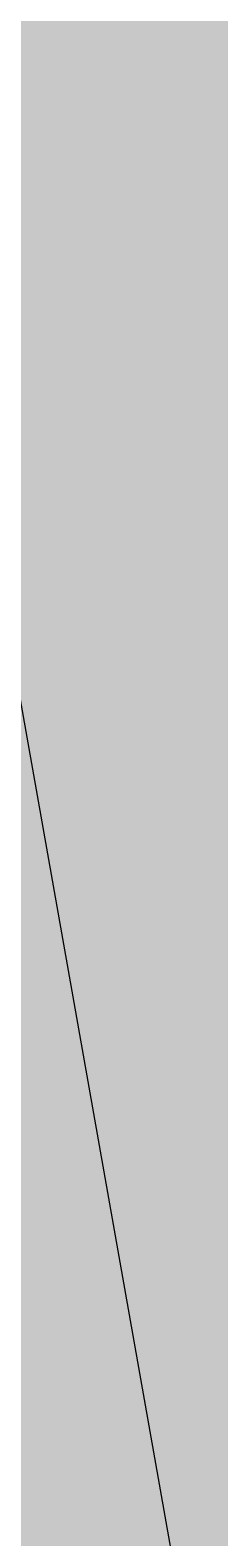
# Model space of a CAD drawing. Header units: millimetres. Extents: x -85420 to 1195317, y -69347 to 470418.
# Drawn here: x 702763.31 to 702764.85, y 53424.62 to 53436.89 of the extents above; entities that cross this region are included whole.
import ezdxf
from ezdxf import colors
from ezdxf.entities.mleader import LeaderData, LeaderLine
from ezdxf.enums import TextEntityAlignment as Align
from ezdxf.math import Vec2, Vec3

# ---------------------------------------------------------------- set-up
doc = ezdxf.new("R2018")
doc.units = ezdxf.units.MM
doc.linetypes.add('ГОСТ 2.303 4', pattern=[7, 5, -2, 0])
for name, color, linetype, lineweight in [('АР_Маркер экспликации', 239, 'Continuous', 13), ('АР_Номер помещения', 250, 'Continuous', 9), ('АР_Размеры', 175, 'Continuous', 9), ('АР_Сущ Несущая стена', 250, 'Continuous', 50)]:
    doc.layers.add(name, color=color, linetype=linetype, lineweight=lineweight)
doc.layers.add('АР_Названия помещений', color=124, linetype='Continuous', lineweight=5, plot=False)
doc.layers.add('АР_Помещения_площадь', color=19, linetype='Continuous', lineweight=9, plot=False)
doc.layers.add('ПБ_граница', color=7, linetype='ГОСТ 2.303 4', lineweight=40, true_color=0xdb0000)
doc.styles.add('ISOCPEUR', font='', dxfattribs={"height": 250})
doc.styles.get("Standard").update_dxf_attribs({"font": 'GOST.TTF'})
doc.styles.add('ГОСТ 2.304', font='CS_Gost2304.shx', dxfattribs={"oblique": 10})
doc.styles.get('ISOCPEUR').set_extended_font_data('ISOCPEUR', italic=True)

# ---------------------------------------------------------------- blocks, each defined once
blk = doc.blocks.new('_DotSmall')
at = {"color": 0, "linetype": 'ByBlock', "const_width": 0.5}
blk.add_lwpolyline([(-0.0625, 0, 1), (0.0625, 0, 1)], format="xyb", close=True, dxfattribs=at)
blk = doc.blocks.new('*U526')
at = {"color": 7, "style": 'ISOCPEUR', "width": 0.7, "flags": 1}
blk.add_attdef('КАТЕГОРИЯ', (-499.166, -2092.186), '', height=250, dxfattribs=at)
at = {"layer": 'АР_Номер помещения', "color": 7, "style": 'ISOCPEUR', "width": 0.7}
blk.add_attdef('НОМЕР_ПОМЕЩЕНИЯ', text='', height=300, dxfattribs=at).set_placement((-13874.5, 6637.552), align=Align.MIDDLE_CENTER)
at = {"layer": 'АР_Помещения_площадь', "color": 7, "lineweight": 30, "width": 0.7, "flags": 104}
blk.add_attdef('ИМЯ_ПОМЕЩЕНИЯ', text='', height=100, dxfattribs=at).set_placement((157.628, 1217.141), align=Align.MIDDLE_CENTER)
at = {"layer": 'АР_Помещения_площадь', "color": 7, "style": 'ISOCPEUR', "width": 0.7}
blk.add_attdef('ПЛОЩАДЬ_ПОМЕЩЕНИЯ', text='', height=200, dxfattribs=at).set_placement((-12654.582, 407.672), align=Align.MIDDLE_RIGHT)
blk = doc.blocks.new('*U524')
at = {"color": 7, "style": 'ISOCPEUR', "width": 0.7, "flags": 1}
blk.add_attdef('КАТЕГОРИЯ', (-499.166, -2092.186), '', height=250, dxfattribs=at)
at = {"layer": 'АР_Номер помещения', "color": 7, "style": 'ISOCPEUR', "width": 0.7}
blk.add_attdef('НОМЕР_ПОМЕЩЕНИЯ', text='', height=300, dxfattribs=at).set_placement((-17424.901, 1870.773), align=Align.MIDDLE_CENTER)
at = {"layer": 'АР_Помещения_площадь', "color": 7, "lineweight": 30, "width": 0.7, "flags": 104}
blk.add_attdef('ИМЯ_ПОМЕЩЕНИЯ', text='', height=100, dxfattribs=at).set_placement((157.628, 1217.141), align=Align.MIDDLE_CENTER)
at = {"layer": 'АР_Помещения_площадь', "color": 7, "style": 'ISOCPEUR', "width": 0.7}
blk.add_attdef('ПЛОЩАДЬ_ПОМЕЩЕНИЯ', text='', height=200, dxfattribs=at).set_placement((-12452.811, 399.356), align=Align.MIDDLE_RIGHT)

msp = doc.modelspace()

# ---------------------------------------------------------------- linework, layer by layer
at = {"layer": 'АР_Размеры', "color": 5, "lineweight": 9, "ltscale": 100, "transparency": 33554687}
msp.add_lwpolyline([(702703.532, 53409.993), (702763.657, 53420.649), (702764.821, 53422.465), (702762.459, 53435.791), (702761.696, 53435.903), (702760.569, 53432.484), (702760.838, 53431.665), (702762.131, 53430.656), (702763.088, 53425.253), (702762.771, 53424.95), (702760.37, 53424.524), (702760.194, 53424.121), (702760.321, 53423.401), (702760.604, 53423.203), (702763.005, 53423.629), (702763.429, 53423.333), (702763.62, 53422.252), (702763.303, 53421.948), (702703.418, 53411.334)], dxfattribs=at)
msp.add_lwpolyline([(702703.532, 53409.993), (702763.657, 53420.649), (702764.821, 53422.465), (702762.459, 53435.791), (702761.696, 53435.903), (702760.569, 53432.484), (702760.838, 53431.665), (702762.131, 53430.656), (702763.088, 53425.253), (702762.771, 53424.95), (702760.37, 53424.524), (702760.194, 53424.121), (702760.321, 53423.401), (702760.604, 53423.203), (702763.005, 53423.629), (702763.429, 53423.333), (702763.62, 53422.252), (702763.303, 53421.948), (702703.418, 53411.334)], dxfattribs=at)
msp.add_lwpolyline([(702703.532, 53409.993), (702763.657, 53420.649), (702764.821, 53422.465), (702762.459, 53435.791), (702761.696, 53435.903), (702760.569, 53432.484), (702760.838, 53431.665), (702762.131, 53430.656), (702763.088, 53425.253), (702762.771, 53424.95), (702760.37, 53424.524), (702760.194, 53424.121), (702760.321, 53423.401), (702760.604, 53423.203), (702763.005, 53423.629), (702763.429, 53423.333), (702763.62, 53422.252), (702763.303, 53421.948), (702703.418, 53411.334)], dxfattribs=at)
msp.add_lwpolyline([(702703.532, 53409.993), (702763.657, 53420.649), (702764.821, 53422.465), (702762.459, 53435.791), (702761.696, 53435.903), (702760.569, 53432.484), (702760.838, 53431.665), (702762.131, 53430.656), (702763.088, 53425.253), (702762.771, 53424.95), (702760.37, 53424.524), (702760.194, 53424.121), (702760.321, 53423.401), (702760.604, 53423.203), (702763.005, 53423.629), (702763.429, 53423.333), (702763.62, 53422.252), (702763.303, 53421.948), (702703.418, 53411.334)], dxfattribs=at)
msp.add_lwpolyline([(702703.532, 53409.993), (702763.657, 53420.649), (702764.821, 53422.465), (702762.459, 53435.791), (702761.696, 53435.903), (702760.569, 53432.484), (702760.838, 53431.665), (702762.131, 53430.656), (702763.088, 53425.253), (702762.771, 53424.95), (702760.37, 53424.524), (702760.194, 53424.121), (702760.321, 53423.401), (702760.604, 53423.203), (702763.005, 53423.629), (702763.429, 53423.333), (702763.62, 53422.252), (702763.303, 53421.948), (702703.418, 53411.334)], dxfattribs=at)
msp.add_lwpolyline([(702703.532, 53409.993), (702763.657, 53420.649), (702764.821, 53422.465), (702762.459, 53435.791), (702761.696, 53435.903), (702760.569, 53432.484), (702760.838, 53431.665), (702762.131, 53430.656), (702763.088, 53425.253), (702762.771, 53424.95), (702760.37, 53424.524), (702760.194, 53424.121), (702760.321, 53423.401), (702760.604, 53423.203), (702763.005, 53423.629), (702763.429, 53423.333), (702763.62, 53422.252), (702763.303, 53421.948), (702703.418, 53411.334)], dxfattribs=at)
msp.add_lwpolyline([(702703.532, 53409.993), (702763.657, 53420.649), (702764.821, 53422.465), (702762.459, 53435.791), (702761.696, 53435.903), (702760.569, 53432.484), (702760.838, 53431.665), (702762.131, 53430.656), (702763.088, 53425.253), (702762.771, 53424.95), (702760.37, 53424.524), (702760.194, 53424.121), (702760.321, 53423.401), (702760.604, 53423.203), (702763.005, 53423.629), (702763.429, 53423.333), (702763.62, 53422.252), (702763.303, 53421.948), (702703.418, 53411.334)], dxfattribs=at)
msp.add_lwpolyline([(702703.532, 53409.993), (702763.657, 53420.649), (702764.821, 53422.465), (702762.459, 53435.791), (702761.696, 53435.903), (702760.569, 53432.484), (702760.838, 53431.665), (702762.131, 53430.656), (702763.088, 53425.253), (702762.771, 53424.95), (702760.37, 53424.524), (702760.194, 53424.121), (702760.321, 53423.401), (702760.604, 53423.203), (702763.005, 53423.629), (702763.429, 53423.333), (702763.62, 53422.252), (702763.303, 53421.948), (702703.418, 53411.334)], dxfattribs=at)
msp.add_lwpolyline([(702703.532, 53409.993), (702763.657, 53420.649), (702764.821, 53422.465), (702762.459, 53435.791), (702761.696, 53435.903), (702760.569, 53432.484), (702760.838, 53431.665), (702762.131, 53430.656), (702763.088, 53425.253), (702762.771, 53424.95), (702760.37, 53424.524), (702760.194, 53424.121), (702760.321, 53423.401), (702760.604, 53423.203), (702763.005, 53423.629), (702763.429, 53423.333), (702763.62, 53422.252), (702763.303, 53421.948), (702703.418, 53411.334)], dxfattribs=at)
msp.add_lwpolyline([(702703.532, 53409.993), (702763.657, 53420.649), (702764.821, 53422.465), (702762.459, 53435.791), (702761.696, 53435.903), (702760.569, 53432.484), (702760.838, 53431.665), (702762.131, 53430.656), (702763.088, 53425.253), (702762.771, 53424.95), (702760.37, 53424.524), (702760.194, 53424.121), (702760.321, 53423.401), (702760.604, 53423.203), (702763.005, 53423.629), (702763.429, 53423.333), (702763.62, 53422.252), (702763.303, 53421.948), (702703.418, 53411.334)], dxfattribs=at)
msp.add_lwpolyline([(702703.532, 53409.993), (702763.657, 53420.649), (702764.821, 53422.465), (702762.459, 53435.791), (702761.696, 53435.903), (702760.569, 53432.484), (702760.838, 53431.665), (702762.131, 53430.656), (702763.088, 53425.253), (702762.771, 53424.95), (702760.37, 53424.524), (702760.194, 53424.121), (702760.321, 53423.401), (702760.604, 53423.203), (702763.005, 53423.629), (702763.429, 53423.333), (702763.62, 53422.252), (702763.303, 53421.948), (702703.418, 53411.334)], dxfattribs=at)
msp.add_lwpolyline([(702703.532, 53409.993), (702763.657, 53420.649), (702764.821, 53422.465), (702762.459, 53435.791), (702761.696, 53435.903), (702760.569, 53432.484), (702760.838, 53431.665), (702762.131, 53430.656), (702763.088, 53425.253), (702762.771, 53424.95), (702760.37, 53424.524), (702760.194, 53424.121), (702760.321, 53423.401), (702760.604, 53423.203), (702763.005, 53423.629), (702763.429, 53423.333), (702763.62, 53422.252), (702763.303, 53421.948), (702703.418, 53411.334)], dxfattribs=at)
msp.add_lwpolyline([(702703.532, 53409.993), (702763.657, 53420.649), (702764.821, 53422.465), (702762.459, 53435.791), (702761.696, 53435.903), (702760.569, 53432.484), (702760.838, 53431.665), (702762.131, 53430.656), (702763.088, 53425.253), (702762.771, 53424.95), (702760.37, 53424.524), (702760.194, 53424.121), (702760.321, 53423.401), (702760.604, 53423.203), (702763.005, 53423.629), (702763.429, 53423.333), (702763.62, 53422.252), (702763.303, 53421.948), (702703.418, 53411.334)], dxfattribs=at)
msp.add_lwpolyline([(702703.532, 53409.993), (702763.657, 53420.649), (702764.821, 53422.465), (702762.459, 53435.791), (702761.696, 53435.903), (702760.569, 53432.484), (702760.838, 53431.665), (702762.131, 53430.656), (702763.088, 53425.253), (702762.771, 53424.95), (702760.37, 53424.524), (702760.194, 53424.121), (702760.321, 53423.401), (702760.604, 53423.203), (702763.005, 53423.629), (702763.429, 53423.333), (702763.62, 53422.252), (702763.303, 53421.948), (702703.418, 53411.334)], dxfattribs=at)
msp.add_lwpolyline([(702703.532, 53409.993), (702763.657, 53420.649), (702764.821, 53422.465), (702762.459, 53435.791), (702761.696, 53435.903), (702760.569, 53432.484), (702760.838, 53431.665), (702762.131, 53430.656), (702763.088, 53425.253), (702762.771, 53424.95), (702760.37, 53424.524), (702760.194, 53424.121), (702760.321, 53423.401), (702760.604, 53423.203), (702763.005, 53423.629), (702763.429, 53423.333), (702763.62, 53422.252), (702763.303, 53421.948), (702703.418, 53411.334)], dxfattribs=at)
msp.add_lwpolyline([(702703.532, 53409.993), (702763.657, 53420.649), (702764.821, 53422.465), (702762.459, 53435.791), (702761.696, 53435.903), (702760.569, 53432.484), (702760.838, 53431.665), (702762.131, 53430.656), (702763.088, 53425.253), (702762.771, 53424.95), (702760.37, 53424.524), (702760.194, 53424.121), (702760.321, 53423.401), (702760.604, 53423.203), (702763.005, 53423.629), (702763.429, 53423.333), (702763.62, 53422.252), (702763.303, 53421.948), (702703.418, 53411.334)], dxfattribs=at)
msp.add_lwpolyline([(702703.532, 53409.993), (702763.657, 53420.649), (702764.821, 53422.465), (702762.459, 53435.791), (702761.696, 53435.903), (702760.569, 53432.484), (702760.838, 53431.665), (702762.131, 53430.656), (702763.088, 53425.253), (702762.771, 53424.95), (702760.37, 53424.524), (702760.194, 53424.121), (702760.321, 53423.401), (702760.604, 53423.203), (702763.005, 53423.629), (702763.429, 53423.333), (702763.62, 53422.252), (702763.303, 53421.948), (702703.418, 53411.334)], dxfattribs=at)
msp.add_lwpolyline([(702703.532, 53409.993), (702763.657, 53420.649), (702764.821, 53422.465), (702762.459, 53435.791), (702761.696, 53435.903), (702760.569, 53432.484), (702760.838, 53431.665), (702762.131, 53430.656), (702763.088, 53425.253), (702762.771, 53424.95), (702760.37, 53424.524), (702760.194, 53424.121), (702760.321, 53423.401), (702760.604, 53423.203), (702763.005, 53423.629), (702763.429, 53423.333), (702763.62, 53422.252), (702763.303, 53421.948), (702703.418, 53411.334)], dxfattribs=at)
msp.add_lwpolyline([(702703.532, 53409.993), (702763.657, 53420.649), (702764.821, 53422.465), (702762.459, 53435.791), (702761.696, 53435.903), (702760.569, 53432.484), (702760.838, 53431.665), (702762.131, 53430.656), (702763.088, 53425.253), (702762.771, 53424.95), (702760.37, 53424.524), (702760.194, 53424.121), (702760.321, 53423.401), (702760.604, 53423.203), (702763.005, 53423.629), (702763.429, 53423.333), (702763.62, 53422.252), (702763.303, 53421.948), (702703.418, 53411.334)], dxfattribs=at)
msp.add_lwpolyline([(702703.532, 53409.993), (702763.657, 53420.649), (702764.821, 53422.465), (702762.459, 53435.791), (702761.696, 53435.903), (702760.569, 53432.484), (702760.838, 53431.665), (702762.131, 53430.656), (702763.088, 53425.253), (702762.771, 53424.95), (702760.37, 53424.524), (702760.194, 53424.121), (702760.321, 53423.401), (702760.604, 53423.203), (702763.005, 53423.629), (702763.429, 53423.333), (702763.62, 53422.252), (702763.303, 53421.948), (702703.418, 53411.334)], dxfattribs=at)
msp.add_lwpolyline([(702703.532, 53409.993), (702763.657, 53420.649), (702764.821, 53422.465), (702762.459, 53435.791), (702761.696, 53435.903), (702760.569, 53432.484), (702760.838, 53431.665), (702762.131, 53430.656), (702763.088, 53425.253), (702762.771, 53424.95), (702760.37, 53424.524), (702760.194, 53424.121), (702760.321, 53423.401), (702760.604, 53423.203), (702763.005, 53423.629), (702763.429, 53423.333), (702763.62, 53422.252), (702763.303, 53421.948), (702703.418, 53411.334)], dxfattribs=at)
msp.add_lwpolyline([(702703.532, 53409.993), (702763.657, 53420.649), (702764.821, 53422.465), (702762.459, 53435.791), (702761.696, 53435.903), (702760.569, 53432.484), (702760.838, 53431.665), (702762.131, 53430.656), (702763.088, 53425.253), (702762.771, 53424.95), (702760.37, 53424.524), (702760.194, 53424.121), (702760.321, 53423.401), (702760.604, 53423.203), (702763.005, 53423.629), (702763.429, 53423.333), (702763.62, 53422.252), (702763.303, 53421.948), (702703.418, 53411.334)], dxfattribs=at)
msp.add_lwpolyline([(702703.532, 53409.993), (702763.657, 53420.649), (702764.821, 53422.465), (702762.459, 53435.791), (702761.696, 53435.903), (702760.569, 53432.484), (702760.838, 53431.665), (702762.131, 53430.656), (702763.088, 53425.253), (702762.771, 53424.95), (702760.37, 53424.524), (702760.194, 53424.121), (702760.321, 53423.401), (702760.604, 53423.203), (702763.005, 53423.629), (702763.429, 53423.333), (702763.62, 53422.252), (702763.303, 53421.948), (702703.418, 53411.334)], dxfattribs=at)
msp.add_lwpolyline([(702703.532, 53409.993), (702763.657, 53420.649), (702764.821, 53422.465), (702762.459, 53435.791), (702761.696, 53435.903), (702760.569, 53432.484), (702760.838, 53431.665), (702762.131, 53430.656), (702763.088, 53425.253), (702762.771, 53424.95), (702760.37, 53424.524), (702760.194, 53424.121), (702760.321, 53423.401), (702760.604, 53423.203), (702763.005, 53423.629), (702763.429, 53423.333), (702763.62, 53422.252), (702763.303, 53421.948), (702703.418, 53411.334)], dxfattribs=at)
msp.add_lwpolyline([(702703.532, 53409.993), (702763.657, 53420.649), (702764.821, 53422.465), (702762.459, 53435.791), (702761.696, 53435.903), (702760.569, 53432.484), (702760.838, 53431.665), (702762.131, 53430.656), (702763.088, 53425.253), (702762.771, 53424.95), (702760.37, 53424.524), (702760.194, 53424.121), (702760.321, 53423.401), (702760.604, 53423.203), (702763.005, 53423.629), (702763.429, 53423.333), (702763.62, 53422.252), (702763.303, 53421.948), (702703.418, 53411.334)], dxfattribs=at)
msp.add_lwpolyline([(702703.532, 53409.993), (702763.657, 53420.649), (702764.821, 53422.465), (702762.459, 53435.791), (702761.696, 53435.903), (702760.569, 53432.484), (702760.838, 53431.665), (702762.131, 53430.656), (702763.088, 53425.253), (702762.771, 53424.95), (702760.37, 53424.524), (702760.194, 53424.121), (702760.321, 53423.401), (702760.604, 53423.203), (702763.005, 53423.629), (702763.429, 53423.333), (702763.62, 53422.252), (702763.303, 53421.948), (702703.418, 53411.334)], dxfattribs=at)
msp.add_lwpolyline([(702703.532, 53409.993), (702763.657, 53420.649), (702764.821, 53422.465), (702762.459, 53435.791), (702761.696, 53435.903), (702760.569, 53432.484), (702760.838, 53431.665), (702762.131, 53430.656), (702763.088, 53425.253), (702762.771, 53424.95), (702760.37, 53424.524), (702760.194, 53424.121), (702760.321, 53423.401), (702760.604, 53423.203), (702763.005, 53423.629), (702763.429, 53423.333), (702763.62, 53422.252), (702763.303, 53421.948), (702703.418, 53411.334)], dxfattribs=at)
msp.add_lwpolyline([(702703.532, 53409.993), (702763.657, 53420.649), (702764.821, 53422.465), (702762.459, 53435.791), (702761.696, 53435.903), (702760.569, 53432.484), (702760.838, 53431.665), (702762.131, 53430.656), (702763.088, 53425.253), (702762.771, 53424.95), (702760.37, 53424.524), (702760.194, 53424.121), (702760.321, 53423.401), (702760.604, 53423.203), (702763.005, 53423.629), (702763.429, 53423.333), (702763.62, 53422.252), (702763.303, 53421.948), (702703.418, 53411.334)], dxfattribs=at)
msp.add_lwpolyline([(702703.532, 53409.993), (702763.657, 53420.649), (702764.821, 53422.465), (702762.459, 53435.791), (702761.696, 53435.903), (702760.569, 53432.484), (702760.838, 53431.665), (702762.131, 53430.656), (702763.088, 53425.253), (702762.771, 53424.95), (702760.37, 53424.524), (702760.194, 53424.121), (702760.321, 53423.401), (702760.604, 53423.203), (702763.005, 53423.629), (702763.429, 53423.333), (702763.62, 53422.252), (702763.303, 53421.948), (702703.418, 53411.334)], dxfattribs=at)
msp.add_lwpolyline([(702703.532, 53409.993), (702763.657, 53420.649), (702764.821, 53422.465), (702762.459, 53435.791), (702761.696, 53435.903), (702760.569, 53432.484), (702760.838, 53431.665), (702762.131, 53430.656), (702763.088, 53425.253), (702762.771, 53424.95), (702760.37, 53424.524), (702760.194, 53424.121), (702760.321, 53423.401), (702760.604, 53423.203), (702763.005, 53423.629), (702763.429, 53423.333), (702763.62, 53422.252), (702763.303, 53421.948), (702703.418, 53411.334)], dxfattribs=at)
msp.add_lwpolyline([(702703.532, 53409.993), (702763.657, 53420.649), (702764.821, 53422.465), (702762.459, 53435.791), (702761.696, 53435.903), (702760.569, 53432.484), (702760.838, 53431.665), (702762.131, 53430.656), (702763.088, 53425.253), (702762.771, 53424.95), (702760.37, 53424.524), (702760.194, 53424.121), (702760.321, 53423.401), (702760.604, 53423.203), (702763.005, 53423.629), (702763.429, 53423.333), (702763.62, 53422.252), (702763.303, 53421.948), (702703.418, 53411.334)], dxfattribs=at)
msp.add_lwpolyline([(702703.532, 53409.993), (702763.657, 53420.649), (702764.821, 53422.465), (702762.459, 53435.791), (702761.696, 53435.903), (702760.569, 53432.484), (702760.838, 53431.665), (702762.131, 53430.656), (702763.088, 53425.253), (702762.771, 53424.95), (702760.37, 53424.524), (702760.194, 53424.121), (702760.321, 53423.401), (702760.604, 53423.203), (702763.005, 53423.629), (702763.429, 53423.333), (702763.62, 53422.252), (702763.303, 53421.948), (702703.418, 53411.334)], dxfattribs=at)
msp.add_lwpolyline([(702703.532, 53409.993), (702763.657, 53420.649), (702764.821, 53422.465), (702762.459, 53435.791), (702761.696, 53435.903), (702760.569, 53432.484), (702760.838, 53431.665), (702762.131, 53430.656), (702763.088, 53425.253), (702762.771, 53424.95), (702760.37, 53424.524), (702760.194, 53424.121), (702760.321, 53423.401), (702760.604, 53423.203), (702763.005, 53423.629), (702763.429, 53423.333), (702763.62, 53422.252), (702763.303, 53421.948), (702703.418, 53411.334)], dxfattribs=at)
msp.add_lwpolyline([(702703.532, 53409.993), (702763.657, 53420.649), (702764.821, 53422.465), (702762.459, 53435.791), (702761.696, 53435.903), (702760.569, 53432.484), (702760.838, 53431.665), (702762.131, 53430.656), (702763.088, 53425.253), (702762.771, 53424.95), (702760.37, 53424.524), (702760.194, 53424.121), (702760.321, 53423.401), (702760.604, 53423.203), (702763.005, 53423.629), (702763.429, 53423.333), (702763.62, 53422.252), (702763.303, 53421.948), (702703.418, 53411.334)], dxfattribs=at)
msp.add_lwpolyline([(702703.532, 53409.993), (702763.657, 53420.649), (702764.821, 53422.465), (702762.459, 53435.791), (702761.696, 53435.903), (702760.569, 53432.484), (702760.838, 53431.665), (702762.131, 53430.656), (702763.088, 53425.253), (702762.771, 53424.95), (702760.37, 53424.524), (702760.194, 53424.121), (702760.321, 53423.401), (702760.604, 53423.203), (702763.005, 53423.629), (702763.429, 53423.333), (702763.62, 53422.252), (702763.303, 53421.948), (702703.418, 53411.334)], dxfattribs=at)
msp.add_lwpolyline([(702703.532, 53409.993), (702763.657, 53420.649), (702764.821, 53422.465), (702762.459, 53435.791), (702761.696, 53435.903), (702760.569, 53432.484), (702760.838, 53431.665), (702762.131, 53430.656), (702763.088, 53425.253), (702762.771, 53424.95), (702760.37, 53424.524), (702760.194, 53424.121), (702760.321, 53423.401), (702760.604, 53423.203), (702763.005, 53423.629), (702763.429, 53423.333), (702763.62, 53422.252), (702763.303, 53421.948), (702703.418, 53411.334)], dxfattribs=at)
msp.add_lwpolyline([(702703.532, 53409.993), (702763.657, 53420.649), (702764.821, 53422.465), (702762.459, 53435.791), (702761.696, 53435.903), (702760.569, 53432.484), (702760.838, 53431.665), (702762.131, 53430.656), (702763.088, 53425.253), (702762.771, 53424.95), (702760.37, 53424.524), (702760.194, 53424.121), (702760.321, 53423.401), (702760.604, 53423.203), (702763.005, 53423.629), (702763.429, 53423.333), (702763.62, 53422.252), (702763.303, 53421.948), (702703.418, 53411.334)], dxfattribs=at)
msp.add_lwpolyline([(702703.532, 53409.993), (702763.657, 53420.649), (702764.821, 53422.465), (702762.459, 53435.791), (702761.696, 53435.903), (702760.569, 53432.484), (702760.838, 53431.665), (702762.131, 53430.656), (702763.088, 53425.253), (702762.771, 53424.95), (702760.37, 53424.524), (702760.194, 53424.121), (702760.321, 53423.401), (702760.604, 53423.203), (702763.005, 53423.629), (702763.429, 53423.333), (702763.62, 53422.252), (702763.303, 53421.948), (702703.418, 53411.334)], dxfattribs=at)
msp.add_lwpolyline([(702703.532, 53409.993), (702763.657, 53420.649), (702764.821, 53422.465), (702762.459, 53435.791), (702761.696, 53435.903), (702760.569, 53432.484), (702760.838, 53431.665), (702762.131, 53430.656), (702763.088, 53425.253), (702762.771, 53424.95), (702760.37, 53424.524), (702760.194, 53424.121), (702760.321, 53423.401), (702760.604, 53423.203), (702763.005, 53423.629), (702763.429, 53423.333), (702763.62, 53422.252), (702763.303, 53421.948), (702703.418, 53411.334)], dxfattribs=at)
msp.add_lwpolyline([(702703.532, 53409.993), (702763.657, 53420.649), (702764.821, 53422.465), (702762.459, 53435.791), (702761.696, 53435.903), (702760.569, 53432.484), (702760.838, 53431.665), (702762.131, 53430.656), (702763.088, 53425.253), (702762.771, 53424.95), (702760.37, 53424.524), (702760.194, 53424.121), (702760.321, 53423.401), (702760.604, 53423.203), (702763.005, 53423.629), (702763.429, 53423.333), (702763.62, 53422.252), (702763.303, 53421.948), (702703.418, 53411.334)], dxfattribs=at)
msp.add_lwpolyline([(702703.532, 53409.993), (702763.657, 53420.649), (702764.821, 53422.465), (702762.459, 53435.791), (702761.696, 53435.903), (702760.569, 53432.484), (702760.838, 53431.665), (702762.131, 53430.656), (702763.088, 53425.253), (702762.771, 53424.95), (702760.37, 53424.524), (702760.194, 53424.121), (702760.321, 53423.401), (702760.604, 53423.203), (702763.005, 53423.629), (702763.429, 53423.333), (702763.62, 53422.252), (702763.303, 53421.948), (702703.418, 53411.334)], dxfattribs=at)
msp.add_lwpolyline([(702703.532, 53409.993), (702763.657, 53420.649), (702764.821, 53422.465), (702762.459, 53435.791), (702761.696, 53435.903), (702760.569, 53432.484), (702760.838, 53431.665), (702762.131, 53430.656), (702763.088, 53425.253), (702762.771, 53424.95), (702760.37, 53424.524), (702760.194, 53424.121), (702760.321, 53423.401), (702760.604, 53423.203), (702763.005, 53423.629), (702763.429, 53423.333), (702763.62, 53422.252), (702763.303, 53421.948), (702703.418, 53411.334)], dxfattribs=at)
msp.add_lwpolyline([(702703.532, 53409.993), (702763.657, 53420.649), (702764.821, 53422.465), (702762.459, 53435.791), (702761.696, 53435.903), (702760.569, 53432.484), (702760.838, 53431.665), (702762.131, 53430.656), (702763.088, 53425.253), (702762.771, 53424.95), (702760.37, 53424.524), (702760.194, 53424.121), (702760.321, 53423.401), (702760.604, 53423.203), (702763.005, 53423.629), (702763.429, 53423.333), (702763.62, 53422.252), (702763.303, 53421.948), (702703.418, 53411.334)], dxfattribs=at)
msp.add_lwpolyline([(702703.532, 53409.993), (702763.657, 53420.649), (702764.821, 53422.465), (702762.459, 53435.791), (702761.696, 53435.903), (702760.569, 53432.484), (702760.838, 53431.665), (702762.131, 53430.656), (702763.088, 53425.253), (702762.771, 53424.95), (702760.37, 53424.524), (702760.194, 53424.121), (702760.321, 53423.401), (702760.604, 53423.203), (702763.005, 53423.629), (702763.429, 53423.333), (702763.62, 53422.252), (702763.303, 53421.948), (702703.418, 53411.334)], dxfattribs=at)
msp.add_lwpolyline([(702703.532, 53409.993), (702763.657, 53420.649), (702764.821, 53422.465), (702762.459, 53435.791), (702761.696, 53435.903), (702760.569, 53432.484), (702760.838, 53431.665), (702762.131, 53430.656), (702763.088, 53425.253), (702762.771, 53424.95), (702760.37, 53424.524), (702760.194, 53424.121), (702760.321, 53423.401), (702760.604, 53423.203), (702763.005, 53423.629), (702763.429, 53423.333), (702763.62, 53422.252), (702763.303, 53421.948), (702703.418, 53411.334)], dxfattribs=at)
msp.add_lwpolyline([(702703.532, 53409.993), (702763.657, 53420.649), (702764.821, 53422.465), (702762.459, 53435.791), (702761.696, 53435.903), (702760.569, 53432.484), (702760.838, 53431.665), (702762.131, 53430.656), (702763.088, 53425.253), (702762.771, 53424.95), (702760.37, 53424.524), (702760.194, 53424.121), (702760.321, 53423.401), (702760.604, 53423.203), (702763.005, 53423.629), (702763.429, 53423.333), (702763.62, 53422.252), (702763.303, 53421.948), (702703.418, 53411.334)], dxfattribs=at)
msp.add_lwpolyline([(702703.532, 53409.993), (702763.657, 53420.649), (702764.821, 53422.465), (702762.459, 53435.791), (702761.696, 53435.903), (702760.569, 53432.484), (702760.838, 53431.665), (702762.131, 53430.656), (702763.088, 53425.253), (702762.771, 53424.95), (702760.37, 53424.524), (702760.194, 53424.121), (702760.321, 53423.401), (702760.604, 53423.203), (702763.005, 53423.629), (702763.429, 53423.333), (702763.62, 53422.252), (702763.303, 53421.948), (702703.418, 53411.334)], dxfattribs=at)
msp.add_lwpolyline([(702703.532, 53409.993), (702763.657, 53420.649), (702764.821, 53422.465), (702762.459, 53435.791), (702761.696, 53435.903), (702760.569, 53432.484), (702760.838, 53431.665), (702762.131, 53430.656), (702763.088, 53425.253), (702762.771, 53424.95), (702760.37, 53424.524), (702760.194, 53424.121), (702760.321, 53423.401), (702760.604, 53423.203), (702763.005, 53423.629), (702763.429, 53423.333), (702763.62, 53422.252), (702763.303, 53421.948), (702703.418, 53411.334)], dxfattribs=at)
msp.add_lwpolyline([(702703.532, 53409.993), (702763.657, 53420.649), (702764.821, 53422.465), (702762.459, 53435.791), (702761.696, 53435.903), (702760.569, 53432.484), (702760.838, 53431.665), (702762.131, 53430.656), (702763.088, 53425.253), (702762.771, 53424.95), (702760.37, 53424.524), (702760.194, 53424.121), (702760.321, 53423.401), (702760.604, 53423.203), (702763.005, 53423.629), (702763.429, 53423.333), (702763.62, 53422.252), (702763.303, 53421.948), (702703.418, 53411.334)], dxfattribs=at)
msp.add_lwpolyline([(702703.532, 53409.993), (702763.657, 53420.649), (702764.821, 53422.465), (702762.459, 53435.791), (702761.696, 53435.903), (702760.569, 53432.484), (702760.838, 53431.665), (702762.131, 53430.656), (702763.088, 53425.253), (702762.771, 53424.95), (702760.37, 53424.524), (702760.194, 53424.121), (702760.321, 53423.401), (702760.604, 53423.203), (702763.005, 53423.629), (702763.429, 53423.333), (702763.62, 53422.252), (702763.303, 53421.948), (702703.418, 53411.334)], dxfattribs=at)
msp.add_lwpolyline([(702703.532, 53409.993), (702763.657, 53420.649), (702764.821, 53422.465), (702762.459, 53435.791), (702761.696, 53435.903), (702760.569, 53432.484), (702760.838, 53431.665), (702762.131, 53430.656), (702763.088, 53425.253), (702762.771, 53424.95), (702760.37, 53424.524), (702760.194, 53424.121), (702760.321, 53423.401), (702760.604, 53423.203), (702763.005, 53423.629), (702763.429, 53423.333), (702763.62, 53422.252), (702763.303, 53421.948), (702703.418, 53411.334)], dxfattribs=at)
msp.add_lwpolyline([(702703.532, 53409.993), (702763.657, 53420.649), (702764.821, 53422.465), (702762.459, 53435.791), (702761.696, 53435.903), (702760.569, 53432.484), (702760.838, 53431.665), (702762.131, 53430.656), (702763.088, 53425.253), (702762.771, 53424.95), (702760.37, 53424.524), (702760.194, 53424.121), (702760.321, 53423.401), (702760.604, 53423.203), (702763.005, 53423.629), (702763.429, 53423.333), (702763.62, 53422.252), (702763.303, 53421.948), (702703.418, 53411.334)], dxfattribs=at)
msp.add_lwpolyline([(702703.532, 53409.993), (702763.657, 53420.649), (702764.821, 53422.465), (702762.459, 53435.791), (702761.696, 53435.903), (702760.569, 53432.484), (702760.838, 53431.665), (702762.131, 53430.656), (702763.088, 53425.253), (702762.771, 53424.95), (702760.37, 53424.524), (702760.194, 53424.121), (702760.321, 53423.401), (702760.604, 53423.203), (702763.005, 53423.629), (702763.429, 53423.333), (702763.62, 53422.252), (702763.303, 53421.948), (702703.418, 53411.334)], dxfattribs=at)
msp.add_lwpolyline([(702703.532, 53409.993), (702763.657, 53420.649), (702764.821, 53422.465), (702762.459, 53435.791), (702761.696, 53435.903), (702760.569, 53432.484), (702760.838, 53431.665), (702762.131, 53430.656), (702763.088, 53425.253), (702762.771, 53424.95), (702760.37, 53424.524), (702760.194, 53424.121), (702760.321, 53423.401), (702760.604, 53423.203), (702763.005, 53423.629), (702763.429, 53423.333), (702763.62, 53422.252), (702763.303, 53421.948), (702703.418, 53411.334)], dxfattribs=at)
msp.add_lwpolyline([(702703.532, 53409.993), (702763.657, 53420.649), (702764.821, 53422.465), (702762.459, 53435.791), (702761.696, 53435.903), (702760.569, 53432.484), (702760.838, 53431.665), (702762.131, 53430.656), (702763.088, 53425.253), (702762.771, 53424.95), (702760.37, 53424.524), (702760.194, 53424.121), (702760.321, 53423.401), (702760.604, 53423.203), (702763.005, 53423.629), (702763.429, 53423.333), (702763.62, 53422.252), (702763.303, 53421.948), (702703.418, 53411.334)], dxfattribs=at)
msp.add_lwpolyline([(702703.532, 53409.993), (702763.657, 53420.649), (702764.821, 53422.465), (702762.459, 53435.791), (702761.696, 53435.903), (702760.569, 53432.484), (702760.838, 53431.665), (702762.131, 53430.656), (702763.088, 53425.253), (702762.771, 53424.95), (702760.37, 53424.524), (702760.194, 53424.121), (702760.321, 53423.401), (702760.604, 53423.203), (702763.005, 53423.629), (702763.429, 53423.333), (702763.62, 53422.252), (702763.303, 53421.948), (702703.418, 53411.334)], dxfattribs=at)
msp.add_lwpolyline([(702703.532, 53409.993), (702763.657, 53420.649), (702764.821, 53422.465), (702762.459, 53435.791), (702761.696, 53435.903), (702760.569, 53432.484), (702760.838, 53431.665), (702762.131, 53430.656), (702763.088, 53425.253), (702762.771, 53424.95), (702760.37, 53424.524), (702760.194, 53424.121), (702760.321, 53423.401), (702760.604, 53423.203), (702763.005, 53423.629), (702763.429, 53423.333), (702763.62, 53422.252), (702763.303, 53421.948), (702703.418, 53411.334)], dxfattribs=at)
msp.add_lwpolyline([(702703.532, 53409.993), (702763.657, 53420.649), (702764.821, 53422.465), (702762.459, 53435.791), (702761.696, 53435.903), (702760.569, 53432.484), (702760.838, 53431.665), (702762.131, 53430.656), (702763.088, 53425.253), (702762.771, 53424.95), (702760.37, 53424.524), (702760.194, 53424.121), (702760.321, 53423.401), (702760.604, 53423.203), (702763.005, 53423.629), (702763.429, 53423.333), (702763.62, 53422.252), (702763.303, 53421.948), (702703.418, 53411.334)], dxfattribs=at)
msp.add_lwpolyline([(702703.532, 53409.993), (702763.657, 53420.649), (702764.821, 53422.465), (702762.459, 53435.791), (702761.696, 53435.903), (702760.569, 53432.484), (702760.838, 53431.665), (702762.131, 53430.656), (702763.088, 53425.253), (702762.771, 53424.95), (702760.37, 53424.524), (702760.194, 53424.121), (702760.321, 53423.401), (702760.604, 53423.203), (702763.005, 53423.629), (702763.429, 53423.333), (702763.62, 53422.252), (702763.303, 53421.948), (702703.418, 53411.334)], dxfattribs=at)
msp.add_lwpolyline([(702703.532, 53409.993), (702763.657, 53420.649), (702764.821, 53422.465), (702762.459, 53435.791), (702761.696, 53435.903), (702760.569, 53432.484), (702760.838, 53431.665), (702762.131, 53430.656), (702763.088, 53425.253), (702762.771, 53424.95), (702760.37, 53424.524), (702760.194, 53424.121), (702760.321, 53423.401), (702760.604, 53423.203), (702763.005, 53423.629), (702763.429, 53423.333), (702763.62, 53422.252), (702763.303, 53421.948), (702703.418, 53411.334)], dxfattribs=at)
msp.add_lwpolyline([(702703.532, 53409.993), (702763.657, 53420.649), (702764.821, 53422.465), (702762.459, 53435.791), (702761.696, 53435.903), (702760.569, 53432.484), (702760.838, 53431.665), (702762.131, 53430.656), (702763.088, 53425.253), (702762.771, 53424.95), (702760.37, 53424.524), (702760.194, 53424.121), (702760.321, 53423.401), (702760.604, 53423.203), (702763.005, 53423.629), (702763.429, 53423.333), (702763.62, 53422.252), (702763.303, 53421.948), (702703.418, 53411.334)], dxfattribs=at)
msp.add_lwpolyline([(702703.532, 53409.993), (702763.657, 53420.649), (702764.821, 53422.465), (702762.459, 53435.791), (702761.696, 53435.903), (702760.569, 53432.484), (702760.838, 53431.665), (702762.131, 53430.656), (702763.088, 53425.253), (702762.771, 53424.95), (702760.37, 53424.524), (702760.194, 53424.121), (702760.321, 53423.401), (702760.604, 53423.203), (702763.005, 53423.629), (702763.429, 53423.333), (702763.62, 53422.252), (702763.303, 53421.948), (702703.418, 53411.334)], dxfattribs=at)
msp.add_lwpolyline([(702703.532, 53409.993), (702763.657, 53420.649), (702764.821, 53422.465), (702762.459, 53435.791), (702761.696, 53435.903), (702760.569, 53432.484), (702760.838, 53431.665), (702762.131, 53430.656), (702763.088, 53425.253), (702762.771, 53424.95), (702760.37, 53424.524), (702760.194, 53424.121), (702760.321, 53423.401), (702760.604, 53423.203), (702763.005, 53423.629), (702763.429, 53423.333), (702763.62, 53422.252), (702763.303, 53421.948), (702703.418, 53411.334)], dxfattribs=at)
msp.add_lwpolyline([(702703.532, 53409.993), (702763.657, 53420.649), (702764.821, 53422.465), (702762.459, 53435.791), (702761.696, 53435.903), (702760.569, 53432.484), (702760.838, 53431.665), (702762.131, 53430.656), (702763.088, 53425.253), (702762.771, 53424.95), (702760.37, 53424.524), (702760.194, 53424.121), (702760.321, 53423.401), (702760.604, 53423.203), (702763.005, 53423.629), (702763.429, 53423.333), (702763.62, 53422.252), (702763.303, 53421.948), (702703.418, 53411.334)], dxfattribs=at)
msp.add_lwpolyline([(702703.532, 53409.993), (702763.657, 53420.649), (702764.821, 53422.465), (702762.459, 53435.791), (702761.696, 53435.903), (702760.569, 53432.484), (702760.838, 53431.665), (702762.131, 53430.656), (702763.088, 53425.253), (702762.771, 53424.95), (702760.37, 53424.524), (702760.194, 53424.121), (702760.321, 53423.401), (702760.604, 53423.203), (702763.005, 53423.629), (702763.429, 53423.333), (702763.62, 53422.252), (702763.303, 53421.948), (702703.418, 53411.334)], dxfattribs=at)
msp.add_lwpolyline([(702703.532, 53409.993), (702763.657, 53420.649), (702764.821, 53422.465), (702762.459, 53435.791), (702761.696, 53435.903), (702760.569, 53432.484), (702760.838, 53431.665), (702762.131, 53430.656), (702763.088, 53425.253), (702762.771, 53424.95), (702760.37, 53424.524), (702760.194, 53424.121), (702760.321, 53423.401), (702760.604, 53423.203), (702763.005, 53423.629), (702763.429, 53423.333), (702763.62, 53422.252), (702763.303, 53421.948), (702703.418, 53411.334)], dxfattribs=at)
msp.add_lwpolyline([(702703.532, 53409.993), (702763.657, 53420.649), (702764.821, 53422.465), (702762.459, 53435.791), (702761.696, 53435.903), (702760.569, 53432.484), (702760.838, 53431.665), (702762.131, 53430.656), (702763.088, 53425.253), (702762.771, 53424.95), (702760.37, 53424.524), (702760.194, 53424.121), (702760.321, 53423.401), (702760.604, 53423.203), (702763.005, 53423.629), (702763.429, 53423.333), (702763.62, 53422.252), (702763.303, 53421.948), (702703.418, 53411.334)], dxfattribs=at)
msp.add_lwpolyline([(702703.532, 53409.993), (702763.657, 53420.649), (702764.821, 53422.465), (702762.459, 53435.791), (702761.696, 53435.903), (702760.569, 53432.484), (702760.838, 53431.665), (702762.131, 53430.656), (702763.088, 53425.253), (702762.771, 53424.95), (702760.37, 53424.524), (702760.194, 53424.121), (702760.321, 53423.401), (702760.604, 53423.203), (702763.005, 53423.629), (702763.429, 53423.333), (702763.62, 53422.252), (702763.303, 53421.948), (702703.418, 53411.334)], dxfattribs=at)
msp.add_lwpolyline([(702703.532, 53409.993), (702763.657, 53420.649), (702764.821, 53422.465), (702762.459, 53435.791), (702761.696, 53435.903), (702760.569, 53432.484), (702760.838, 53431.665), (702762.131, 53430.656), (702763.088, 53425.253), (702762.771, 53424.95), (702760.37, 53424.524), (702760.194, 53424.121), (702760.321, 53423.401), (702760.604, 53423.203), (702763.005, 53423.629), (702763.429, 53423.333), (702763.62, 53422.252), (702763.303, 53421.948), (702703.418, 53411.334)], dxfattribs=at)
msp.add_lwpolyline([(702703.532, 53409.993), (702763.657, 53420.649), (702764.821, 53422.465), (702762.459, 53435.791), (702761.696, 53435.903), (702760.569, 53432.484), (702760.838, 53431.665), (702762.131, 53430.656), (702763.088, 53425.253), (702762.771, 53424.95), (702760.37, 53424.524), (702760.194, 53424.121), (702760.321, 53423.401), (702760.604, 53423.203), (702763.005, 53423.629), (702763.429, 53423.333), (702763.62, 53422.252), (702763.303, 53421.948), (702703.418, 53411.334)], dxfattribs=at)
msp.add_lwpolyline([(702703.532, 53409.993), (702763.657, 53420.649), (702764.821, 53422.465), (702762.459, 53435.791), (702761.696, 53435.903), (702760.569, 53432.484), (702760.838, 53431.665), (702762.131, 53430.656), (702763.088, 53425.253), (702762.771, 53424.95), (702760.37, 53424.524), (702760.194, 53424.121), (702760.321, 53423.401), (702760.604, 53423.203), (702763.005, 53423.629), (702763.429, 53423.333), (702763.62, 53422.252), (702763.303, 53421.948), (702703.418, 53411.334)], dxfattribs=at)
msp.add_lwpolyline([(702703.532, 53409.993), (702763.657, 53420.649), (702764.821, 53422.465), (702762.459, 53435.791), (702761.696, 53435.903), (702760.569, 53432.484), (702760.838, 53431.665), (702762.131, 53430.656), (702763.088, 53425.253), (702762.771, 53424.95), (702760.37, 53424.524), (702760.194, 53424.121), (702760.321, 53423.401), (702760.604, 53423.203), (702763.005, 53423.629), (702763.429, 53423.333), (702763.62, 53422.252), (702763.303, 53421.948), (702703.418, 53411.334)], dxfattribs=at)
msp.add_lwpolyline([(702703.532, 53409.993), (702763.657, 53420.649), (702764.821, 53422.465), (702762.459, 53435.791), (702761.696, 53435.903), (702760.569, 53432.484), (702760.838, 53431.665), (702762.131, 53430.656), (702763.088, 53425.253), (702762.771, 53424.95), (702760.37, 53424.524), (702760.194, 53424.121), (702760.321, 53423.401), (702760.604, 53423.203), (702763.005, 53423.629), (702763.429, 53423.333), (702763.62, 53422.252), (702763.303, 53421.948), (702703.418, 53411.334)], dxfattribs=at)
msp.add_lwpolyline([(702703.532, 53409.993), (702763.657, 53420.649), (702764.821, 53422.465), (702762.459, 53435.791), (702761.696, 53435.903), (702760.569, 53432.484), (702760.838, 53431.665), (702762.131, 53430.656), (702763.088, 53425.253), (702762.771, 53424.95), (702760.37, 53424.524), (702760.194, 53424.121), (702760.321, 53423.401), (702760.604, 53423.203), (702763.005, 53423.629), (702763.429, 53423.333), (702763.62, 53422.252), (702763.303, 53421.948), (702703.418, 53411.334)], dxfattribs=at)
msp.add_lwpolyline([(702703.532, 53409.993), (702763.657, 53420.649), (702764.821, 53422.465), (702762.459, 53435.791), (702761.696, 53435.903), (702760.569, 53432.484), (702760.838, 53431.665), (702762.131, 53430.656), (702763.088, 53425.253), (702762.771, 53424.95), (702760.37, 53424.524), (702760.194, 53424.121), (702760.321, 53423.401), (702760.604, 53423.203), (702763.005, 53423.629), (702763.429, 53423.333), (702763.62, 53422.252), (702763.303, 53421.948), (702703.418, 53411.334)], dxfattribs=at)
msp.add_lwpolyline([(702703.532, 53409.993), (702763.657, 53420.649), (702764.821, 53422.465), (702762.459, 53435.791), (702761.696, 53435.903), (702760.569, 53432.484), (702760.838, 53431.665), (702762.131, 53430.656), (702763.088, 53425.253), (702762.771, 53424.95), (702760.37, 53424.524), (702760.194, 53424.121), (702760.321, 53423.401), (702760.604, 53423.203), (702763.005, 53423.629), (702763.429, 53423.333), (702763.62, 53422.252), (702763.303, 53421.948), (702703.418, 53411.334)], dxfattribs=at)
msp.add_lwpolyline([(702703.532, 53409.993), (702763.657, 53420.649), (702764.821, 53422.465), (702762.459, 53435.791), (702761.696, 53435.903), (702760.569, 53432.484), (702760.838, 53431.665), (702762.131, 53430.656), (702763.088, 53425.253), (702762.771, 53424.95), (702760.37, 53424.524), (702760.194, 53424.121), (702760.321, 53423.401), (702760.604, 53423.203), (702763.005, 53423.629), (702763.429, 53423.333), (702763.62, 53422.252), (702763.303, 53421.948), (702703.418, 53411.334)], dxfattribs=at)
msp.add_lwpolyline([(702703.532, 53409.993), (702763.657, 53420.649), (702764.821, 53422.465), (702762.459, 53435.791), (702761.696, 53435.903), (702760.569, 53432.484), (702760.838, 53431.665), (702762.131, 53430.656), (702763.088, 53425.253), (702762.771, 53424.95), (702760.37, 53424.524), (702760.194, 53424.121), (702760.321, 53423.401), (702760.604, 53423.203), (702763.005, 53423.629), (702763.429, 53423.333), (702763.62, 53422.252), (702763.303, 53421.948), (702703.418, 53411.334)], dxfattribs=at)
msp.add_lwpolyline([(702703.532, 53409.993), (702763.657, 53420.649), (702764.821, 53422.465), (702762.459, 53435.791), (702761.696, 53435.903), (702760.569, 53432.484), (702760.838, 53431.665), (702762.131, 53430.656), (702763.088, 53425.253), (702762.771, 53424.95), (702760.37, 53424.524), (702760.194, 53424.121), (702760.321, 53423.401), (702760.604, 53423.203), (702763.005, 53423.629), (702763.429, 53423.333), (702763.62, 53422.252), (702763.303, 53421.948), (702703.418, 53411.334)], dxfattribs=at)
msp.add_lwpolyline([(702703.532, 53409.993), (702763.657, 53420.649), (702764.821, 53422.465), (702762.459, 53435.791), (702761.696, 53435.903), (702760.569, 53432.484), (702760.838, 53431.665), (702762.131, 53430.656), (702763.088, 53425.253), (702762.771, 53424.95), (702760.37, 53424.524), (702760.194, 53424.121), (702760.321, 53423.401), (702760.604, 53423.203), (702763.005, 53423.629), (702763.429, 53423.333), (702763.62, 53422.252), (702763.303, 53421.948), (702703.418, 53411.334)], dxfattribs=at)
msp.add_lwpolyline([(702703.532, 53409.993), (702763.657, 53420.649), (702764.821, 53422.465), (702762.459, 53435.791), (702761.696, 53435.903), (702760.569, 53432.484), (702760.838, 53431.665), (702762.131, 53430.656), (702763.088, 53425.253), (702762.771, 53424.95), (702760.37, 53424.524), (702760.194, 53424.121), (702760.321, 53423.401), (702760.604, 53423.203), (702763.005, 53423.629), (702763.429, 53423.333), (702763.62, 53422.252), (702763.303, 53421.948), (702703.418, 53411.334)], dxfattribs=at)
msp.add_lwpolyline([(702703.532, 53409.993), (702763.657, 53420.649), (702764.821, 53422.465), (702762.459, 53435.791), (702761.696, 53435.903), (702760.569, 53432.484), (702760.838, 53431.665), (702762.131, 53430.656), (702763.088, 53425.253), (702762.771, 53424.95), (702760.37, 53424.524), (702760.194, 53424.121), (702760.321, 53423.401), (702760.604, 53423.203), (702763.005, 53423.629), (702763.429, 53423.333), (702763.62, 53422.252), (702763.303, 53421.948), (702703.418, 53411.334)], dxfattribs=at)
msp.add_lwpolyline([(702703.532, 53409.993), (702763.657, 53420.649), (702764.821, 53422.465), (702762.459, 53435.791), (702761.696, 53435.903), (702760.569, 53432.484), (702760.838, 53431.665), (702762.131, 53430.656), (702763.088, 53425.253), (702762.771, 53424.95), (702760.37, 53424.524), (702760.194, 53424.121), (702760.321, 53423.401), (702760.604, 53423.203), (702763.005, 53423.629), (702763.429, 53423.333), (702763.62, 53422.252), (702763.303, 53421.948), (702703.418, 53411.334)], dxfattribs=at)
msp.add_lwpolyline([(702703.532, 53409.993), (702763.657, 53420.649), (702764.821, 53422.465), (702762.459, 53435.791), (702761.696, 53435.903), (702760.569, 53432.484), (702760.838, 53431.665), (702762.131, 53430.656), (702763.088, 53425.253), (702762.771, 53424.95), (702760.37, 53424.524), (702760.194, 53424.121), (702760.321, 53423.401), (702760.604, 53423.203), (702763.005, 53423.629), (702763.429, 53423.333), (702763.62, 53422.252), (702763.303, 53421.948), (702703.418, 53411.334)], dxfattribs=at)
msp.add_lwpolyline([(702703.532, 53409.993), (702763.657, 53420.649), (702764.821, 53422.465), (702762.459, 53435.791), (702761.696, 53435.903), (702760.569, 53432.484), (702760.838, 53431.665), (702762.131, 53430.656), (702763.088, 53425.253), (702762.771, 53424.95), (702760.37, 53424.524), (702760.194, 53424.121), (702760.321, 53423.401), (702760.604, 53423.203), (702763.005, 53423.629), (702763.429, 53423.333), (702763.62, 53422.252), (702763.303, 53421.948), (702703.418, 53411.334)], dxfattribs=at)
msp.add_lwpolyline([(702703.532, 53409.993), (702763.657, 53420.649), (702764.821, 53422.465), (702762.459, 53435.791), (702761.696, 53435.903), (702760.569, 53432.484), (702760.838, 53431.665), (702762.131, 53430.656), (702763.088, 53425.253), (702762.771, 53424.95), (702760.37, 53424.524), (702760.194, 53424.121), (702760.321, 53423.401), (702760.604, 53423.203), (702763.005, 53423.629), (702763.429, 53423.333), (702763.62, 53422.252), (702763.303, 53421.948), (702703.418, 53411.334)], dxfattribs=at)
msp.add_lwpolyline([(702703.532, 53409.993), (702763.657, 53420.649), (702764.821, 53422.465), (702762.459, 53435.791), (702761.696, 53435.903), (702760.569, 53432.484), (702760.838, 53431.665), (702762.131, 53430.656), (702763.088, 53425.253), (702762.771, 53424.95), (702760.37, 53424.524), (702760.194, 53424.121), (702760.321, 53423.401), (702760.604, 53423.203), (702763.005, 53423.629), (702763.429, 53423.333), (702763.62, 53422.252), (702763.303, 53421.948), (702703.418, 53411.334)], dxfattribs=at)
msp.add_lwpolyline([(702703.532, 53409.993), (702763.657, 53420.649), (702764.821, 53422.465), (702762.459, 53435.791), (702761.696, 53435.903), (702760.569, 53432.484), (702760.838, 53431.665), (702762.131, 53430.656), (702763.088, 53425.253), (702762.771, 53424.95), (702760.37, 53424.524), (702760.194, 53424.121), (702760.321, 53423.401), (702760.604, 53423.203), (702763.005, 53423.629), (702763.429, 53423.333), (702763.62, 53422.252), (702763.303, 53421.948), (702703.418, 53411.334)], dxfattribs=at)
msp.add_lwpolyline([(702703.532, 53409.993), (702763.657, 53420.649), (702764.821, 53422.465), (702762.459, 53435.791), (702761.696, 53435.903), (702760.569, 53432.484), (702760.838, 53431.665), (702762.131, 53430.656), (702763.088, 53425.253), (702762.771, 53424.95), (702760.37, 53424.524), (702760.194, 53424.121), (702760.321, 53423.401), (702760.604, 53423.203), (702763.005, 53423.629), (702763.429, 53423.333), (702763.62, 53422.252), (702763.303, 53421.948), (702703.418, 53411.334)], dxfattribs=at)
msp.add_lwpolyline([(702703.532, 53409.993), (702763.657, 53420.649), (702764.821, 53422.465), (702762.459, 53435.791), (702761.696, 53435.903), (702760.569, 53432.484), (702760.838, 53431.665), (702762.131, 53430.656), (702763.088, 53425.253), (702762.771, 53424.95), (702760.37, 53424.524), (702760.194, 53424.121), (702760.321, 53423.401), (702760.604, 53423.203), (702763.005, 53423.629), (702763.429, 53423.333), (702763.62, 53422.252), (702763.303, 53421.948), (702703.418, 53411.334)], dxfattribs=at)
msp.add_lwpolyline([(702703.532, 53409.993), (702763.657, 53420.649), (702764.821, 53422.465), (702762.459, 53435.791), (702761.696, 53435.903), (702760.569, 53432.484), (702760.838, 53431.665), (702762.131, 53430.656), (702763.088, 53425.253), (702762.771, 53424.95), (702760.37, 53424.524), (702760.194, 53424.121), (702760.321, 53423.401), (702760.604, 53423.203), (702763.005, 53423.629), (702763.429, 53423.333), (702763.62, 53422.252), (702763.303, 53421.948), (702703.418, 53411.334)], dxfattribs=at)
msp.add_lwpolyline([(702703.532, 53409.993), (702763.657, 53420.649), (702764.821, 53422.465), (702762.459, 53435.791), (702761.696, 53435.903), (702760.569, 53432.484), (702760.838, 53431.665), (702762.131, 53430.656), (702763.088, 53425.253), (702762.771, 53424.95), (702760.37, 53424.524), (702760.194, 53424.121), (702760.321, 53423.401), (702760.604, 53423.203), (702763.005, 53423.629), (702763.429, 53423.333), (702763.62, 53422.252), (702763.303, 53421.948), (702703.418, 53411.334)], dxfattribs=at)
msp.add_lwpolyline([(702703.532, 53409.993), (702763.657, 53420.649), (702764.821, 53422.465), (702762.459, 53435.791), (702761.696, 53435.903), (702760.569, 53432.484), (702760.838, 53431.665), (702762.131, 53430.656), (702763.088, 53425.253), (702762.771, 53424.95), (702760.37, 53424.524), (702760.194, 53424.121), (702760.321, 53423.401), (702760.604, 53423.203), (702763.005, 53423.629), (702763.429, 53423.333), (702763.62, 53422.252), (702763.303, 53421.948), (702703.418, 53411.334)], dxfattribs=at)
msp.add_lwpolyline([(702703.532, 53409.993), (702763.657, 53420.649), (702764.821, 53422.465), (702762.459, 53435.791), (702761.696, 53435.903), (702760.569, 53432.484), (702760.838, 53431.665), (702762.131, 53430.656), (702763.088, 53425.253), (702762.771, 53424.95), (702760.37, 53424.524), (702760.194, 53424.121), (702760.321, 53423.401), (702760.604, 53423.203), (702763.005, 53423.629), (702763.429, 53423.333), (702763.62, 53422.252), (702763.303, 53421.948), (702703.418, 53411.334)], dxfattribs=at)
msp.add_lwpolyline([(702703.532, 53409.993), (702763.657, 53420.649), (702764.821, 53422.465), (702762.459, 53435.791), (702761.696, 53435.903), (702760.569, 53432.484), (702760.838, 53431.665), (702762.131, 53430.656), (702763.088, 53425.253), (702762.771, 53424.95), (702760.37, 53424.524), (702760.194, 53424.121), (702760.321, 53423.401), (702760.604, 53423.203), (702763.005, 53423.629), (702763.429, 53423.333), (702763.62, 53422.252), (702763.303, 53421.948), (702703.418, 53411.334)], dxfattribs=at)
msp.add_lwpolyline([(702703.532, 53409.993), (702763.657, 53420.649), (702764.821, 53422.465), (702762.459, 53435.791), (702761.696, 53435.903), (702760.569, 53432.484), (702760.838, 53431.665), (702762.131, 53430.656), (702763.088, 53425.253), (702762.771, 53424.95), (702760.37, 53424.524), (702760.194, 53424.121), (702760.321, 53423.401), (702760.604, 53423.203), (702763.005, 53423.629), (702763.429, 53423.333), (702763.62, 53422.252), (702763.303, 53421.948), (702703.418, 53411.334)], dxfattribs=at)
msp.add_lwpolyline([(702703.532, 53409.993), (702763.657, 53420.649), (702764.821, 53422.465), (702762.459, 53435.791), (702761.696, 53435.903), (702760.569, 53432.484), (702760.838, 53431.665), (702762.131, 53430.656), (702763.088, 53425.253), (702762.771, 53424.95), (702760.37, 53424.524), (702760.194, 53424.121), (702760.321, 53423.401), (702760.604, 53423.203), (702763.005, 53423.629), (702763.429, 53423.333), (702763.62, 53422.252), (702763.303, 53421.948), (702703.418, 53411.334)], dxfattribs=at)
msp.add_lwpolyline([(702703.532, 53409.993), (702763.657, 53420.649), (702764.821, 53422.465), (702762.459, 53435.791), (702761.696, 53435.903), (702760.569, 53432.484), (702760.838, 53431.665), (702762.131, 53430.656), (702763.088, 53425.253), (702762.771, 53424.95), (702760.37, 53424.524), (702760.194, 53424.121), (702760.321, 53423.401), (702760.604, 53423.203), (702763.005, 53423.629), (702763.429, 53423.333), (702763.62, 53422.252), (702763.303, 53421.948), (702703.418, 53411.334)], dxfattribs=at)
msp.add_lwpolyline([(702703.532, 53409.993), (702763.657, 53420.649), (702764.821, 53422.465), (702762.459, 53435.791), (702761.696, 53435.903), (702760.569, 53432.484), (702760.838, 53431.665), (702762.131, 53430.656), (702763.088, 53425.253), (702762.771, 53424.95), (702760.37, 53424.524), (702760.194, 53424.121), (702760.321, 53423.401), (702760.604, 53423.203), (702763.005, 53423.629), (702763.429, 53423.333), (702763.62, 53422.252), (702763.303, 53421.948), (702703.418, 53411.334)], dxfattribs=at)
msp.add_lwpolyline([(702703.532, 53409.993), (702763.657, 53420.649), (702764.821, 53422.465), (702762.459, 53435.791), (702761.696, 53435.903), (702760.569, 53432.484), (702760.838, 53431.665), (702762.131, 53430.656), (702763.088, 53425.253), (702762.771, 53424.95), (702760.37, 53424.524), (702760.194, 53424.121), (702760.321, 53423.401), (702760.604, 53423.203), (702763.005, 53423.629), (702763.429, 53423.333), (702763.62, 53422.252), (702763.303, 53421.948), (702703.418, 53411.334)], dxfattribs=at)
msp.add_lwpolyline([(702703.532, 53409.993), (702763.657, 53420.649), (702764.821, 53422.465), (702762.459, 53435.791), (702761.696, 53435.903), (702760.569, 53432.484), (702760.838, 53431.665), (702762.131, 53430.656), (702763.088, 53425.253), (702762.771, 53424.95), (702760.37, 53424.524), (702760.194, 53424.121), (702760.321, 53423.401), (702760.604, 53423.203), (702763.005, 53423.629), (702763.429, 53423.333), (702763.62, 53422.252), (702763.303, 53421.948), (702703.418, 53411.334)], dxfattribs=at)
msp.add_lwpolyline([(702703.532, 53409.993), (702763.657, 53420.649), (702764.821, 53422.465), (702762.459, 53435.791), (702761.696, 53435.903), (702760.569, 53432.484), (702760.838, 53431.665), (702762.131, 53430.656), (702763.088, 53425.253), (702762.771, 53424.95), (702760.37, 53424.524), (702760.194, 53424.121), (702760.321, 53423.401), (702760.604, 53423.203), (702763.005, 53423.629), (702763.429, 53423.333), (702763.62, 53422.252), (702763.303, 53421.948), (702703.418, 53411.334)], dxfattribs=at)
msp.add_lwpolyline([(702703.532, 53409.993), (702763.657, 53420.649), (702764.821, 53422.465), (702762.459, 53435.791), (702761.696, 53435.903), (702760.569, 53432.484), (702760.838, 53431.665), (702762.131, 53430.656), (702763.088, 53425.253), (702762.771, 53424.95), (702760.37, 53424.524), (702760.194, 53424.121), (702760.321, 53423.401), (702760.604, 53423.203), (702763.005, 53423.629), (702763.429, 53423.333), (702763.62, 53422.252), (702763.303, 53421.948), (702703.418, 53411.334)], dxfattribs=at)
msp.add_lwpolyline([(702703.532, 53409.993), (702763.657, 53420.649), (702764.821, 53422.465), (702762.459, 53435.791), (702761.696, 53435.903), (702760.569, 53432.484), (702760.838, 53431.665), (702762.131, 53430.656), (702763.088, 53425.253), (702762.771, 53424.95), (702760.37, 53424.524), (702760.194, 53424.121), (702760.321, 53423.401), (702760.604, 53423.203), (702763.005, 53423.629), (702763.429, 53423.333), (702763.62, 53422.252), (702763.303, 53421.948), (702703.418, 53411.334)], dxfattribs=at)
msp.add_lwpolyline([(702703.532, 53409.993), (702763.657, 53420.649), (702764.821, 53422.465), (702762.459, 53435.791), (702761.696, 53435.903), (702760.569, 53432.484), (702760.838, 53431.665), (702762.131, 53430.656), (702763.088, 53425.253), (702762.771, 53424.95), (702760.37, 53424.524), (702760.194, 53424.121), (702760.321, 53423.401), (702760.604, 53423.203), (702763.005, 53423.629), (702763.429, 53423.333), (702763.62, 53422.252), (702763.303, 53421.948), (702703.418, 53411.334)], dxfattribs=at)
at = {"layer": 'АР_Сущ Несущая стена', "lineweight": 9, "ltscale": 100}
msp.add_arc((702170.553, 62998.64), 9778.655, 272.592548, 356.6353914, dxfattribs=at)

# ---------------------------------------------------------------- block references
at = {"layer": 'АР_Маркер экспликации', "lineweight": 9}
ref = msp.add_blockref('*U526', (699176.952, 54386.455), dxfattribs=at)
lines = msp.add_mtext('\\W0.8000;Кабинет материальной технологии тип 2', dxfattribs={"layer": 'АР_Названия помещений', "insert": (685342.698, 59194.196), "char_height": 4891.95552, "width": 926.93997, "attachment_point": 1})
ref.add_attrib('ИМЯ_ПОМЕЩЕНИЯ', '', (685342.698, 59194.196), dxfattribs={"flags": 104}).embed_mtext(lines)
ref = msp.add_blockref('*U524', (711132.449, 53961.883), dxfattribs=at)
lines = msp.add_mtext('\\W0.8000;Артистическая', dxfattribs={"layer": 'АР_Названия помещений', "insert": (696214.206, 54531.216), "char_height": 1576.78221, "width": 926.93997, "attachment_point": 1})
ref.add_attrib('ИМЯ_ПОМЕЩЕНИЯ', '', (696214.206, 54531.216), dxfattribs={"flags": 104}).embed_mtext(lines)

# ---------------------------------------------------------------- leaders
at = {"layer": 'ПБ_граница', "linetype": 'ByBlock', "lineweight": 0, "ltscale": 70}
ml = msp.add_multileader_mtext('Standard', dxfattribs=at)
ml.set_content('Граница пожарной зоны ', color=256, style='ГОСТ 2.304')
ml.set_leader_properties(color=256, lineweight=-1)
ml.set_arrow_properties(name='DOTSMALL')
ml.build(insert=Vec2(0, 0))
ml.multileader.update_dxf_attribs({"text_left_attachment_type": 6, "text_right_attachment_type": 6, "dogleg_length": 173.102, "arrow_head_size": 250, "scale": 100})
ctx = ml.context
ctx.base_point, ctx.scale, ctx.char_height, ctx.arrow_head_size, ctx.landing_gap_size, ctx.plane_origin = Vec3(450272.988, 51533.026, 0), 100, 250, 250, 200, Vec3(406909.502, 65636.912, 0)
ctx.left_attachment, ctx.right_attachment = 6, 6
notes = []
notes.append((ctx, [(0, (1, 1, 0), (450099.886, 51533.026, 0), (1, 0), 173.102, [(3, [(448218.192, 55394.883, 0)], 0, [])])]))
ctx.mtext.insert, ctx.mtext.width, ctx.mtext.defined_height, ctx.mtext.line_spacing_factor, ctx.mtext.flow_direction = Vec3(450472.988, 51845.526, 0), 7160.09916, 981.022, 0.768, 5
for ctx, leaders in notes:
    for number, flags, end, landing, length, lines in leaders:
        leader = LeaderData()
        leader.index, (leader.has_last_leader_line, leader.has_dogleg_vector, leader.attachment_direction) = number, flags
        leader.last_leader_point, leader.dogleg_vector, leader.dogleg_length = Vec3(end), Vec3(landing), length
        for number, points, colour, breaks in lines:
            line = LeaderLine()
            line.index, line.vertices, line.color, line.breaks = number, Vec3.list(points), colors.encode_raw_color(colour), breaks
            leader.lines.append(line)
        ctx.leaders.append(leader)

doc.saveas('drawing.dxf')
